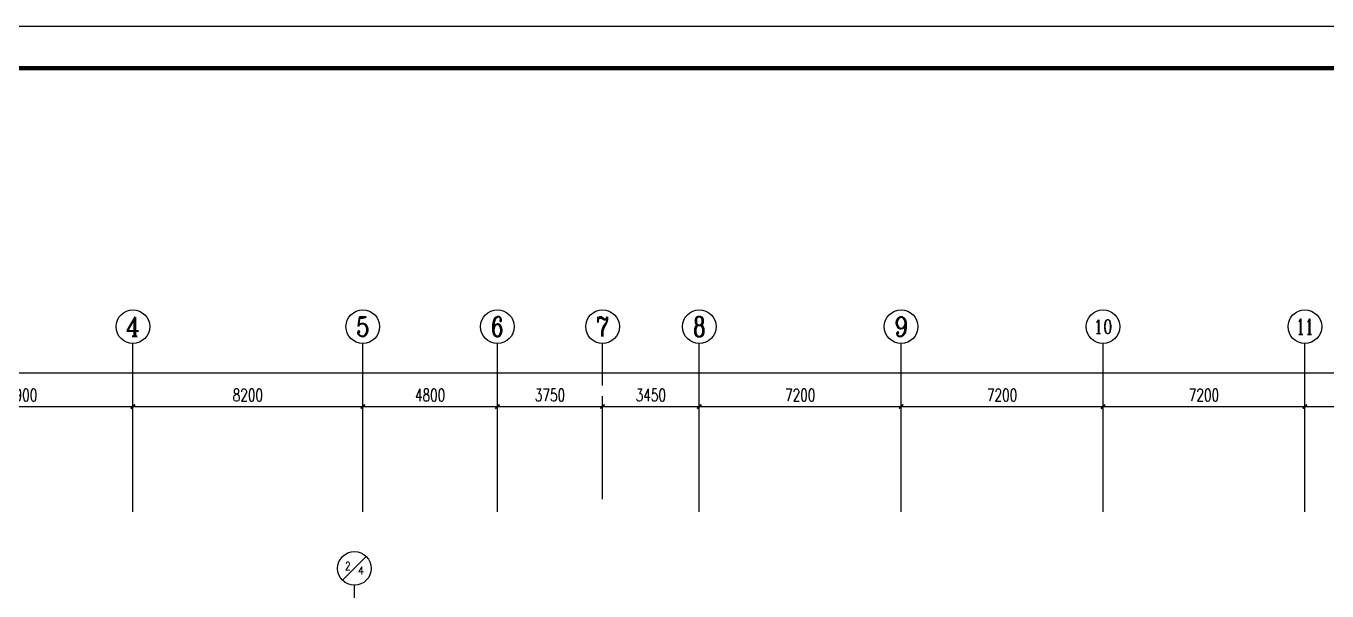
# Model space of a CAD drawing. Extents: x -70335 to 1144202, y 0 to 1100440.
# Drawn here: x -30571 to 15829, y 463113 to 483260 of the extents above; entities that cross this region are included whole.
import ezdxf
from ezdxf.enums import TextEntityAlignment as Align

# ---------------------------------------------------------------- set-up
doc = ezdxf.new("R2010")
doc.units = 0
doc.header["$LTSCALE"] = 1000
for name, color, linetype in [('3-建筑', 7, 'Continuous'), ('AXIS_TEXT', 7, 'Continuous'), ('BTTK', 7, 'Continuous'), ('PUB_TITLE', 4, 'Continuous'), ('改过图层标记', 3, 'Continuous')]:
    doc.layers.add(name, color=color, linetype=linetype)
doc.styles.add('_TCH_AXIS', font='COMPLEX', dxfattribs={"bigfont": 'GBCBIG'})
doc.styles.add('_TCH_DIM_T3', font='SIMPLEX', dxfattribs={"width": 0.705882, "bigfont": 'GBCBIG'})
doc.styles.add('COMPLEX', font='COMPLEX')
doc.styles.add('HZ(TK)', font='geniso.shx', dxfattribs={"width": 0.9, "bigfont": 'hztxt.shx'})
doc.dimstyles.new('_TCH_ARCH&&150', dxfattribs={"dimtxt": 446.25, "dimasz": 150, "dimexe": 375, "dimexo": 450, "dimgap": 189.375, "dimtad": 1, "dimdec": 0, "dimzin": 0, "dimdsep": 46, "dimtxsty": '_TCH_DIM_T3', "dimblk": 'ARCHTICK', "dimcen": 0.09, "dimclrt": 7, "dimazin": 2, "dimtfac": 1, "dimtdec": 0, "dimtix": 1, "dimtmove": 2, "dimatfit": 3, "dimfxl": 1, "dimtolj": 1, "dimtzin": 0, "dimarcsym": 0})

# ---------------------------------------------------------------- blocks, each defined once
blk = doc.blocks.new('vhtemplate_2019年新竖式图框_A1_1_2', base_point=(-420.5, 0))
at = {"layer": 'PUB_TITLE', "color": 7}
blk.add_lwpolyline([(-420.5, 594), (841, 594), (841, 0), (-420.5, 0)], close=True, dxfattribs=at)
at = {"layer": 'PUB_TITLE', "const_width": 1}
blk.add_lwpolyline([(-395.5, 10), (831, 10), (831, 584), (-395.5, 584)], close=True, dxfattribs=at)
at = {"layer": 'BTTK', "color": 4, "style": 'HZ(TK)', "width": 0.9}
for tag, p in [('合作单位', (796, 511.5)), ('建设单位', (796, 209.5)), ('工程名称', (796, 176.5)), ('子项名称', (806, 160)), ('图纸名称', (796, 141))]:
    blk.add_attdef(tag, text='', height=3.5, dxfattribs=at).set_placement(p, align=Align.MIDDLE_CENTER)
for tag, p in [('注册证书号', (808.5, 279)), ('注册印章号', (808.5, 271)), ('设计号', (806, 193)), ('图别', (789.75, 34)), ('图号', (822.25, 34)), ('版本号', (789.75, 26)), ('日期', (822.25, 26))]:
    blk.add_attdef(tag, text='', height=3.5, dxfattribs=at).set_placement(p, align=Align.MIDDLE)
blk = doc.blocks.new('_AXISO')
blk.add_circle((0, 0), 0.5)
at = {"layer": 'AXIS_TEXT', "style": 'COMPLEX', "width": 1.041667}
blk.add_attdef('A', text='', height=0.56, dxfattribs=at).set_placement((-0.25, -0.28), (0.25, -0.28), align=Align.FIT)
blk = doc.blocks.new('_ArchTick')
at = {"color": 0, "linetype": 'ByBlock', "const_width": 0.4}
blk.add_lwpolyline([(-0.5, -0.5), (0.5, 0.5)], dxfattribs=at)
blk = doc.blocks.new('*D2392')
at = {"layer": '3-建筑', "color": 0, "lineweight": -2, "transparency": 16777216}
for p, q in [((-34658, 466389), (-34658, 470064)), ((-26758, 466389), (-26758, 470064)), ((-34658, 469689), (-26758, 469689))]:
    blk.add_line(p, q, dxfattribs=at)
at = {"layer": 'Defpoints', "color": 0, "transparency": 16777216}
for p in [(-26758, 469689), (-34658, 465939), (-26758, 465939)]:
    blk.add_point(p, dxfattribs=at)
at = {"layer": '3-建筑', "color": 0, "lineweight": -2, "transparency": 16777216, "xscale": 150, "yscale": 150, "zscale": 150, "rotation": 180}
blk.add_blockref('_ArchTick', (-34658, 469689), dxfattribs=at)
at = {"layer": '3-建筑', "color": 0, "lineweight": -2, "transparency": 16777216, "xscale": 150, "yscale": 150, "zscale": 150}
blk.add_blockref('_ArchTick', (-26758, 469689), dxfattribs=at)
at = {"layer": '3-建筑', "color": 7, "transparency": 16777216, "insert": (-30708, 470101), "char_height": 446.2, "attachment_point": 5, "style": '_TCH_DIM_T3'}
blk.add_mtext('\\A1;7900', dxfattribs=at)
blk = doc.blocks.new('*D2393')
at = {"layer": '3-建筑', "color": 0, "lineweight": -2, "transparency": 16777216}
for p, q in [((-26758, 466389), (-26758, 470064)), ((-18558, 466389), (-18558, 470064)), ((-26758, 469689), (-18558, 469689))]:
    blk.add_line(p, q, dxfattribs=at)
at = {"layer": 'Defpoints', "color": 0, "transparency": 16777216}
for p in [(-18558, 469689), (-26758, 465939), (-18558, 465939)]:
    blk.add_point(p, dxfattribs=at)
at = {"layer": '3-建筑', "color": 0, "lineweight": -2, "transparency": 16777216, "xscale": 150, "yscale": 150, "zscale": 150, "rotation": 180}
blk.add_blockref('_ArchTick', (-26758, 469689), dxfattribs=at)
at = {"layer": '3-建筑', "color": 0, "lineweight": -2, "transparency": 16777216, "xscale": 150, "yscale": 150, "zscale": 150}
blk.add_blockref('_ArchTick', (-18558, 469689), dxfattribs=at)
at = {"layer": '3-建筑', "color": 7, "transparency": 16777216, "insert": (-22658, 470101), "char_height": 446.2, "attachment_point": 5, "style": '_TCH_DIM_T3'}
blk.add_mtext('\\A1;8200', dxfattribs=at)
blk = doc.blocks.new('*D2394')
at = {"layer": '3-建筑', "color": 0, "lineweight": -2, "transparency": 16777216}
for p, q in [((-18558, 466389), (-18558, 470064)), ((-13758, 466389), (-13758, 470064)), ((-18558, 469689), (-13758, 469689))]:
    blk.add_line(p, q, dxfattribs=at)
at = {"layer": 'Defpoints', "color": 0, "transparency": 16777216}
for p in [(-13758, 469689), (-18558, 465939), (-13758, 465939)]:
    blk.add_point(p, dxfattribs=at)
at = {"layer": '3-建筑', "color": 0, "lineweight": -2, "transparency": 16777216, "xscale": 150, "yscale": 150, "zscale": 150, "rotation": 180}
blk.add_blockref('_ArchTick', (-18558, 469689), dxfattribs=at)
at = {"layer": '3-建筑', "color": 0, "lineweight": -2, "transparency": 16777216, "xscale": 150, "yscale": 150, "zscale": 150}
blk.add_blockref('_ArchTick', (-13758, 469689), dxfattribs=at)
at = {"layer": '3-建筑', "color": 7, "transparency": 16777216, "insert": (-16158, 470101), "char_height": 446.2, "attachment_point": 5, "style": '_TCH_DIM_T3'}
blk.add_mtext('\\A1;4800', dxfattribs=at)
blk = doc.blocks.new('*D2395')
at = {"layer": '3-建筑', "color": 0, "lineweight": -2, "transparency": 16777216}
for p, q in [((-13758, 466389), (-13758, 470064)), ((-10008, 466389), (-10008, 470064)), ((-13758, 469689), (-10008, 469689))]:
    blk.add_line(p, q, dxfattribs=at)
at = {"layer": 'Defpoints', "color": 0, "transparency": 16777216}
for p in [(-10008, 469689), (-13758, 465939), (-10008, 465939)]:
    blk.add_point(p, dxfattribs=at)
at = {"layer": '3-建筑', "color": 0, "lineweight": -2, "transparency": 16777216, "xscale": 150, "yscale": 150, "zscale": 150, "rotation": 180}
blk.add_blockref('_ArchTick', (-13758, 469689), dxfattribs=at)
at = {"layer": '3-建筑', "color": 0, "lineweight": -2, "transparency": 16777216, "xscale": 150, "yscale": 150, "zscale": 150}
blk.add_blockref('_ArchTick', (-10008, 469689), dxfattribs=at)
at = {"layer": '3-建筑', "color": 7, "transparency": 16777216, "insert": (-11883, 470101), "char_height": 446.2, "attachment_point": 5, "style": '_TCH_DIM_T3'}
blk.add_mtext('\\A1;3750', dxfattribs=at)
blk = doc.blocks.new('*D2396')
at = {"layer": '3-建筑', "color": 0, "lineweight": -2, "transparency": 16777216}
for p, q in [((-10008, 466389), (-10008, 470064)), ((-6558, 466389), (-6558, 470064)), ((-10008, 469689), (-6558, 469689))]:
    blk.add_line(p, q, dxfattribs=at)
at = {"layer": 'Defpoints', "color": 0, "transparency": 16777216}
for p in [(-6558, 469689), (-10008, 465939), (-6558, 465939)]:
    blk.add_point(p, dxfattribs=at)
at = {"layer": '3-建筑', "color": 0, "lineweight": -2, "transparency": 16777216, "xscale": 150, "yscale": 150, "zscale": 150, "rotation": 180}
blk.add_blockref('_ArchTick', (-10008, 469689), dxfattribs=at)
at = {"layer": '3-建筑', "color": 0, "lineweight": -2, "transparency": 16777216, "xscale": 150, "yscale": 150, "zscale": 150}
blk.add_blockref('_ArchTick', (-6558, 469689), dxfattribs=at)
at = {"layer": '3-建筑', "color": 7, "transparency": 16777216, "insert": (-8283, 470101), "char_height": 446.2, "attachment_point": 5, "style": '_TCH_DIM_T3'}
blk.add_mtext('\\A1;3450', dxfattribs=at)
blk = doc.blocks.new('*D2397')
at = {"layer": '3-建筑', "color": 0, "lineweight": -2, "transparency": 16777216}
for p, q in [((-6558, 466389), (-6558, 470064)), ((642, 466389), (642, 470064)), ((-6558, 469689), (642, 469689))]:
    blk.add_line(p, q, dxfattribs=at)
at = {"layer": 'Defpoints', "color": 0, "transparency": 16777216}
for p in [(642, 469689), (-6558, 465939), (642, 465939)]:
    blk.add_point(p, dxfattribs=at)
at = {"layer": '3-建筑', "color": 0, "lineweight": -2, "transparency": 16777216, "xscale": 150, "yscale": 150, "zscale": 150, "rotation": 180}
blk.add_blockref('_ArchTick', (-6558, 469689), dxfattribs=at)
at = {"layer": '3-建筑', "color": 0, "lineweight": -2, "transparency": 16777216, "xscale": 150, "yscale": 150, "zscale": 150}
blk.add_blockref('_ArchTick', (642, 469689), dxfattribs=at)
at = {"layer": '3-建筑', "color": 7, "transparency": 16777216, "insert": (-2958, 470101), "char_height": 446.2, "attachment_point": 5, "style": '_TCH_DIM_T3'}
blk.add_mtext('\\A1;7200', dxfattribs=at)
blk = doc.blocks.new('*D2398')
at = {"layer": '3-建筑', "color": 0, "lineweight": -2, "transparency": 16777216}
for p, q in [((642, 466389), (642, 470064)), ((7842, 466389), (7842, 470064)), ((642, 469689), (7842, 469689))]:
    blk.add_line(p, q, dxfattribs=at)
at = {"layer": 'Defpoints', "color": 0, "transparency": 16777216}
for p in [(7842, 469689), (642, 465939), (7842, 465939)]:
    blk.add_point(p, dxfattribs=at)
at = {"layer": '3-建筑', "color": 0, "lineweight": -2, "transparency": 16777216, "xscale": 150, "yscale": 150, "zscale": 150, "rotation": 180}
blk.add_blockref('_ArchTick', (642, 469689), dxfattribs=at)
at = {"layer": '3-建筑', "color": 0, "lineweight": -2, "transparency": 16777216, "xscale": 150, "yscale": 150, "zscale": 150}
blk.add_blockref('_ArchTick', (7842, 469689), dxfattribs=at)
at = {"layer": '3-建筑', "color": 7, "transparency": 16777216, "insert": (4242, 470101), "char_height": 446.2, "attachment_point": 5, "style": '_TCH_DIM_T3'}
blk.add_mtext('\\A1;7200', dxfattribs=at)
blk = doc.blocks.new('*D2399')
at = {"layer": '3-建筑', "color": 0, "lineweight": -2, "transparency": 16777216}
for p, q in [((7842, 466389), (7842, 470064)), ((15042, 466389), (15042, 470064)), ((7842, 469689), (15042, 469689))]:
    blk.add_line(p, q, dxfattribs=at)
at = {"layer": 'Defpoints', "color": 0, "transparency": 16777216}
for p in [(15042, 469689), (7842, 465939), (15042, 465939)]:
    blk.add_point(p, dxfattribs=at)
at = {"layer": '3-建筑', "color": 0, "lineweight": -2, "transparency": 16777216, "xscale": 150, "yscale": 150, "zscale": 150, "rotation": 180}
blk.add_blockref('_ArchTick', (7842, 469689), dxfattribs=at)
at = {"layer": '3-建筑', "color": 0, "lineweight": -2, "transparency": 16777216, "xscale": 150, "yscale": 150, "zscale": 150}
blk.add_blockref('_ArchTick', (15042, 469689), dxfattribs=at)
at = {"layer": '3-建筑', "color": 7, "transparency": 16777216, "insert": (11442, 470101), "char_height": 446.2, "attachment_point": 5, "style": '_TCH_DIM_T3'}
blk.add_mtext('\\A1;7200', dxfattribs=at)
blk = doc.blocks.new('*D2400')
at = {"layer": '3-建筑', "color": 0, "lineweight": -2, "transparency": 16777216}
for p, q in [((15042, 466389), (15042, 470064)), ((24042, 466389), (24042, 470064)), ((15042, 469689), (24042, 469689))]:
    blk.add_line(p, q, dxfattribs=at)
at = {"layer": 'Defpoints', "color": 0, "transparency": 16777216}
for p in [(24042, 469689), (15042, 465939), (24042, 465939)]:
    blk.add_point(p, dxfattribs=at)
at = {"layer": '3-建筑', "color": 0, "lineweight": -2, "transparency": 16777216, "xscale": 150, "yscale": 150, "zscale": 150, "rotation": 180}
blk.add_blockref('_ArchTick', (15042, 469689), dxfattribs=at)
at = {"layer": '3-建筑', "color": 0, "lineweight": -2, "transparency": 16777216, "xscale": 150, "yscale": 150, "zscale": 150}
blk.add_blockref('_ArchTick', (24042, 469689), dxfattribs=at)
at = {"layer": '3-建筑', "color": 7, "transparency": 16777216, "insert": (19542, 470101), "char_height": 446.2, "attachment_point": 5, "style": '_TCH_DIM_T3'}
blk.add_mtext('\\A1;9000', dxfattribs=at)
blk = doc.blocks.new('*D2412')
at = {"layer": '3-建筑', "color": 0, "lineweight": -2, "transparency": 16777216}
for p, q in [((-50058, 466389), (-50058, 471264)), ((89142, 466389), (89142, 471264)), ((-50058, 470889), (89142, 470889))]:
    blk.add_line(p, q, dxfattribs=at)
at = {"layer": 'Defpoints', "color": 0, "transparency": 16777216}
for p in [(89142, 470889), (-50058, 465939), (89142, 465939)]:
    blk.add_point(p, dxfattribs=at)
at = {"layer": '3-建筑', "color": 0, "lineweight": -2, "transparency": 16777216, "xscale": 150, "yscale": 150, "zscale": 150, "rotation": 180}
blk.add_blockref('_ArchTick', (-50058, 470889), dxfattribs=at)
at = {"layer": '3-建筑', "color": 0, "lineweight": -2, "transparency": 16777216, "xscale": 150, "yscale": 150, "zscale": 150}
blk.add_blockref('_ArchTick', (89142, 470889), dxfattribs=at)
at = {"layer": '3-建筑', "color": 7, "transparency": 16777216, "insert": (19542, 471301), "char_height": 446.2, "attachment_point": 5, "style": '_TCH_DIM_T3'}
blk.add_mtext('\\A1;139200', dxfattribs=at)

msp = doc.modelspace()

# ---------------------------------------------------------------- linework, layer by layer
at = {"layer": '3-建筑'}
for p, q in [((-26758.3, 465938.9), (-26758.3, 471938.9)), ((-18558.3, 465938.9), (-18558.3, 471938.9)), ((-13758.3, 465938.9), (-13758.3, 471938.9)), ((-10008.3, 470438.9), (-10008.3, 471938.9)), ((-6558.3, 465938.9), (-6558.3, 471938.9)), ((641.7, 465938.9), (641.7, 471938.9)), ((7841.7, 465938.9), (7841.7, 471938.9)), ((15041.7, 465938.9), (15041.7, 471938.9)), ((-19282.6, 463492.9), (-18434, 464341.5)), ((-18858.3, 461817.2), (-18858.3, 463317.2))]:
    msp.add_line(p, q, dxfattribs=at)
msp.add_circle((-18858.3, 463917.2), 600, dxfattribs=at)

# ---------------------------------------------------------------- block references
ref = msp.add_blockref('_AXISO', (-26758.3, 472538.9), dxfattribs=dict(at, xscale=1200, yscale=1200, zscale=1200))
ref.add_attrib('A', '4', dxfattribs={"layer": 'AXIS_TEXT', "height": 668.2, "style": '_TCH_AXIS'}).set_placement((-27012.8, 472204.8), (-26503.8, 472204.8), align=Align.FIT)
ref = msp.add_blockref('_AXISO', (-18558.3, 472538.9), dxfattribs=dict(at, xscale=1200, yscale=1200, zscale=1200))
ref.add_attrib('A', '5', dxfattribs={"layer": 'AXIS_TEXT', "height": 698.9, "style": '_TCH_AXIS'}).set_placement((-18791.3, 472189.4), (-18325.3, 472189.4), align=Align.FIT)
ref = msp.add_blockref('_AXISO', (-13758.3, 472538.9), dxfattribs=dict(at, xscale=1200, yscale=1200, zscale=1200))
ref.add_attrib('A', '6', dxfattribs={"layer": 'AXIS_TEXT', "height": 698.9, "style": '_TCH_AXIS'}).set_placement((-13991.3, 472189.4), (-13525.3, 472189.4), align=Align.FIT)
ref = msp.add_blockref('_AXISO', (-10008.3, 472538.9), dxfattribs=dict(at, xscale=1200, yscale=1200, zscale=1200))
ref.add_attrib('A', '7', dxfattribs={"layer": 'AXIS_TEXT', "height": 698.9, "style": '_TCH_AXIS'}).set_placement((-10241.3, 472189.4), (-9775.3, 472189.4), align=Align.FIT)
ref = msp.add_blockref('_AXISO', (-6558.3, 472538.9), dxfattribs=dict(at, xscale=1200, yscale=1200, zscale=1200))
ref.add_attrib('A', '8', dxfattribs={"layer": 'AXIS_TEXT', "height": 698.9, "style": '_TCH_AXIS'}).set_placement((-6791.3, 472189.4), (-6325.3, 472189.4), align=Align.FIT)
ref = msp.add_blockref('_AXISO', (641.7, 472538.9), dxfattribs=dict(at, xscale=1200, yscale=1200, zscale=1200))
ref.add_attrib('A', '9', dxfattribs={"layer": 'AXIS_TEXT', "height": 698.9, "style": '_TCH_AXIS'}).set_placement((408.7, 472189.4), (874.7, 472189.4), align=Align.FIT)
ref = msp.add_blockref('_AXISO', (7841.7, 472538.9), dxfattribs=dict(at, xscale=1200, yscale=1200, zscale=1200))
ref.add_attrib('A', '10', dxfattribs={"layer": 'AXIS_TEXT', "height": 492.67, "style": '_TCH_AXIS'}).set_placement((7501.5, 472292.5), (8181.9, 472292.5), align=Align.FIT)
ref = msp.add_blockref('_AXISO', (15041.7, 472538.9), dxfattribs=dict(at, xscale=1200, yscale=1200, zscale=1200))
ref.add_attrib('A', '11', dxfattribs={"layer": 'AXIS_TEXT', "height": 553.14, "style": '_TCH_AXIS'}).set_placement((14725.6, 472262.3), (15357.8, 472262.3), align=Align.FIT)
at = {"layer": '改过图层标记', "xscale": 150, "yscale": 150, "zscale": 150}
msp.add_blockref('vhtemplate_2019年新竖式图框_A1_1_2', (-70334.9, 394160.1), dxfattribs=at)

# ---------------------------------------------------------------- texts
at = {"layer": '3-建筑', "color": 7, "style": '_TCH_AXIS'}
for s, height, p, p2 in [('2', 287.7, (-19189, 463859.7), (-18997.2, 463859.7)), ('4', 273.4, (-18726.3, 463698.5), (-18518, 463698.5))]:
    msp.add_text(s, height=height, dxfattribs=at).set_placement(p, p2, align=Align.FIT)

# ---------------------------------------------------------------- dimensions: what is measured, and where the dimension line sits
at = {"layer": '3-建筑'}
for p1, p2, distance, picture, middle in [((-50058.3, 465938.9), (89141.7, 465938.9), 4950, '*D2412', (19541.7, 471301.4)), ((-34658.3, 465938.9), (-26758.3, 465938.9), 3750, '*D2392', (-30708.3, 470101.4)), ((-26758.3, 465938.9), (-18558.3, 465938.9), 3750, '*D2393', (-22658.3, 470101.4)), ((-18558.3, 465938.9), (-13758.3, 465938.9), 3750, '*D2394', (-16158.3, 470101.4)), ((-13758.3, 465938.9), (-10008.3, 465938.9), 3750, '*D2395', (-11883.3, 470101.4)), ((-10008.3, 465938.9), (-6558.3, 465938.9), 3750, '*D2396', (-8283.3, 470101.4)), ((-6558.3, 465938.9), (641.7, 465938.9), 3750, '*D2397', (-2958.3, 470101.4)), ((641.7, 465938.9), (7841.7, 465938.9), 3750, '*D2398', (4241.7, 470101.4)), ((7841.7, 465938.9), (15041.7, 465938.9), 3750, '*D2399', (11441.7, 470101.4)), ((15041.7, 465938.9), (24041.7, 465938.9), 3750, '*D2400', (19541.7, 470101.4))]:
    dim = msp.add_aligned_dim(p1=p1, p2=p2, distance=distance, dimstyle='_TCH_ARCH&&150', dxfattribs=at)
    dim.commit()
    dim.dimension.update_dxf_attribs({"geometry": picture, "text_midpoint": middle})

doc.saveas('drawing.dxf')
